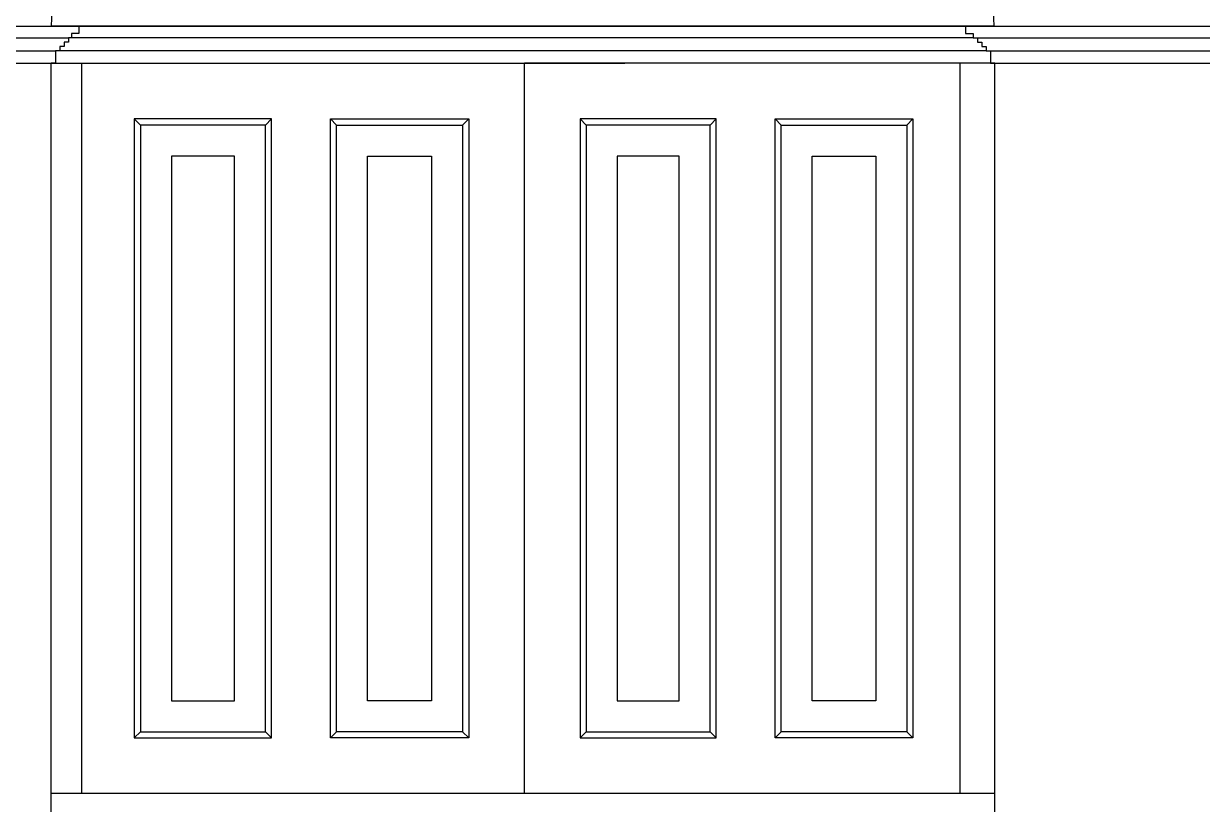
# Model space of a CAD drawing. Extents: x -43 to 90, y 6 to 81.
# Drawn here: x 78.256 to 80.161, y 64.025 to 65.286 of the extents above; entities that cross this region are included whole.
import ezdxf

# ---------------------------------------------------------------- set-up
doc = ezdxf.new("R2010")
doc.units = 0
doc.header["$LTSCALE"] = 0.1
doc.header["$MEASUREMENT"] = 0
doc.layers.add('visto', color=9, linetype='CONTINUOUS')

msp = doc.modelspace()

# ---------------------------------------------------------------- linework, layer by layer
at = {"layer": 'visto'}
for p, q in [((76.1439, 65.2821), (78.3009, 65.2817)), ((78.3009, 65.2817), (78.3009, 65.2821)), ((79.8241, 65.2821), (78.3009, 65.2821)), ((78.3014, 65.2821), (79.8251, 65.2821)), ((79.8248, 65.2821), (78.3018, 65.2821)), ((78.3459, 65.2821), (78.3459, 65.2701)), ((79.825, 65.2817), (79.825, 65.2821)), ((79.8255, 65.2821), (82.57, 65.2822)), ((76.1238, 65.2631), (78.3289, 65.2631)), ((78.3339, 65.2631), (78.3289, 65.2631)), ((78.3289, 65.2631), (78.3289, 65.2561)), ((78.3459, 65.2701), (78.3339, 65.2701)), ((78.3339, 65.2701), (78.3339, 65.2631)), ((79.7907, 65.2631), (78.3339, 65.2631)), ((79.7977, 65.2631), (81.2276, 65.2631)), ((79.7977, 65.2631), (82.5903, 65.2631)), ((76.1448, 65.2421), (78.3079, 65.2421)), ((78.3149, 65.2421), (78.3079, 65.2421)), ((78.3079, 65.2421), (78.3079, 65.2221)), ((78.3219, 65.2491), (78.3149, 65.2491)), ((78.3149, 65.2491), (78.3149, 65.2421)), ((79.8117, 65.2421), (78.3149, 65.2421)), ((78.3289, 65.2561), (78.3219, 65.2561)), ((78.3219, 65.2561), (78.3219, 65.2491)), ((79.8187, 65.2421), (81.2126, 65.2421)), ((79.8187, 65.2421), (82.5745, 65.2421)), ((76.1513, 65.2221), (78.3079, 65.2221)), ((78.3009, 61.6221), (78.3009, 65.2221)), ((78.3079, 65.2221), (78.3009, 65.2221)), ((78.3009, 65.2221), (79.2278, 65.2221)), ((78.3009, 61.5765), (78.3009, 65.2217)), ((78.3079, 65.2221), (79.0657, 65.2221)), ((78.3504, 64.0421), (78.3504, 65.2221)), ((79.0657, 64.0421), (79.0657, 65.2221)), ((79.818, 65.2221), (79.0657, 65.2221)), ((79.0657, 64.0421), (79.0657, 65.2221)), ((79.8257, 65.2221), (79.2278, 65.2221)), ((79.77, 64.0421), (79.77, 65.2221)), ((79.8257, 61.5892), (79.8257, 65.2221)), ((79.8257, 65.2221), (81.2065, 65.2221)), ((79.8257, 65.2221), (82.5692, 65.2221)), ((78.4454, 65.1221), (78.4354, 65.1321)), ((78.6472, 65.1221), (78.6572, 65.1321)), ((78.7622, 65.1221), (78.7522, 65.1321)), ((78.9657, 65.1221), (78.9757, 65.1321)), ((79.1657, 65.1221), (79.1557, 65.1321)), ((79.3657, 65.1221), (79.3757, 65.1321)), ((79.4807, 65.1221), (79.4707, 65.1321)), ((79.6836, 65.1221), (79.6936, 65.1321)), ((78.4454, 64.1421), (78.4354, 64.1321)), ((78.6472, 64.1421), (78.6572, 64.1321)), ((78.7622, 64.1421), (78.7522, 64.1321)), ((78.9657, 64.1421), (78.9757, 64.1321)), ((79.1657, 64.1421), (79.1557, 64.1321)), ((79.3657, 64.1421), (79.3757, 64.1321)), ((79.4807, 64.1421), (79.4707, 64.1321)), ((79.6936, 64.1321), (79.6836, 64.1421)), ((79.8257, 64.0421), (78.3009, 64.0421))]:
    msp.add_line(p, q, dxfattribs=at)
msp.add_lwpolyline([(79.7787, 65.2821), (79.7787, 65.2701), (79.7907, 65.2701), (79.7907, 65.2631), (79.7977, 65.2631), (79.7977, 65.2561), (79.8047, 65.2561), (79.8047, 65.2491), (79.8117, 65.2491), (79.8117, 65.2421), (79.8187, 65.2421), (79.8187, 65.2221), (79.8257, 65.2221)], dxfattribs=at)
for points in [[(78.6572, 65.1321), (78.4354, 65.1321), (78.4354, 64.1321), (78.6572, 64.1321)], [(78.7522, 65.1321), (78.9757, 65.1321), (78.9757, 64.1321), (78.7522, 64.1321)], [(79.3757, 65.1321), (79.1557, 65.1321), (79.1557, 64.1321), (79.3757, 64.1321)], [(79.4707, 65.1321), (79.6936, 65.1321), (79.6936, 64.1321), (79.4707, 64.1321)], [(78.6472, 65.1221), (78.4454, 65.1221), (78.4454, 64.1421), (78.6472, 64.1421)], [(78.7622, 65.1221), (78.9657, 65.1221), (78.9657, 64.1421), (78.7622, 64.1421)], [(79.3657, 65.1221), (79.1657, 65.1221), (79.1657, 64.1421), (79.3657, 64.1421)], [(79.4807, 65.1221), (79.6836, 65.1221), (79.6836, 64.1421), (79.4807, 64.1421)], [(78.5972, 65.0721), (78.4954, 65.0721), (78.4954, 64.1921), (78.5972, 64.1921)], [(78.8122, 65.0721), (78.9157, 65.0721), (78.9157, 64.1921), (78.8122, 64.1921)], [(79.3157, 65.0721), (79.2157, 65.0721), (79.2157, 64.1921), (79.3157, 64.1921)], [(79.5307, 65.0721), (79.6336, 65.0721), (79.6336, 64.1921), (79.5307, 64.1921)]]:
    msp.add_lwpolyline(points, close=True, dxfattribs=at)
msp.add_arc((79.063, 65.2673), 0.7622, 1.1168, 178.8832, dxfattribs=at)

doc.saveas('drawing.dxf')
